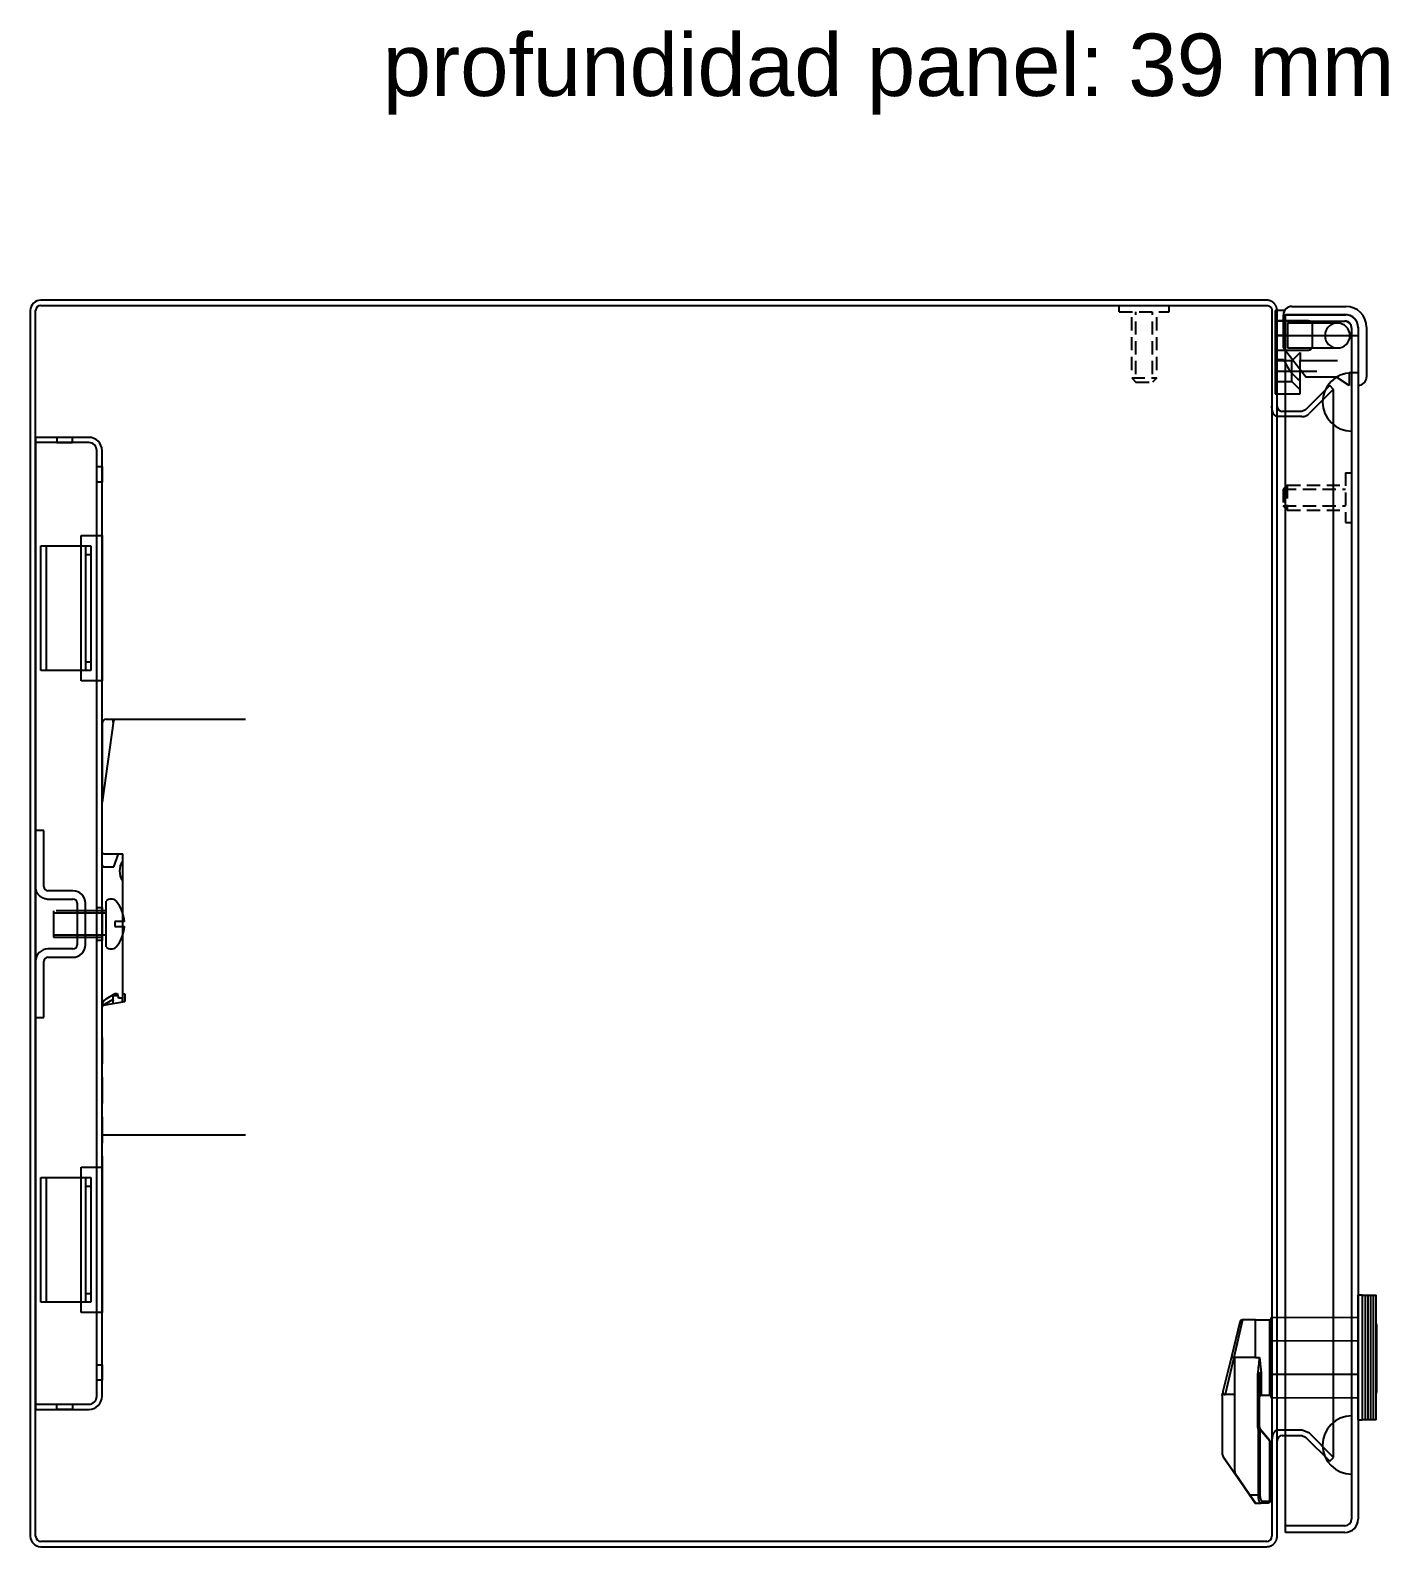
# Model space of a CAD drawing. Header units: millimetres. Extents: x 979 to 3414, y -1029 to 703.
# Drawn here: x 3087.6 to 3414.5, y 276.1 to 641 of the extents above; entities that cross this region are included whole.
import ezdxf

# ---------------------------------------------------------------- set-up
doc = ezdxf.new("R2010")
doc.units = ezdxf.units.MM
for name, pattern in [('ACAD_ISO03W100', [30, 12, -18]), ('CENTER', [50.8, 31.75, -6.35, 6.35, -6.35]), ('HIDDEN', [9.525, 6.35, -3.175]), ('HIDDEN2', [4.7625, 3.175, -1.5875])]:
    doc.linetypes.add(name, pattern=pattern)
doc.styles.get("Standard").update_dxf_attribs({"font": 'arial.ttf'})

msp = doc.modelspace()

# ---------------------------------------------------------------- linework, layer by layer
for p, q in [((3087.635, 573.567), (3087.635, 278.642)), ((3088.91, 278.641), (3088.91, 573.567)), ((3385.19, 576.066), (3090.16, 576.067)), ((3090.16, 574.817), (3385.165, 574.817)), ((3349.66, 574.767), (3361.66, 574.767)), ((3385.165, 574.817), (3385.193, 574.816)), ((3385.246, 576.065), (3385.19, 576.066)), ((3385.193, 574.816), (3385.222, 574.814)), ((3385.222, 574.814), (3385.25, 574.812)), ((3385.303, 576.061), (3385.246, 576.065)), ((3385.25, 574.812), (3385.279, 574.809)), ((3385.279, 574.809), (3385.307, 574.805)), ((3385.36, 576.057), (3385.303, 576.061)), ((3385.307, 574.805), (3385.336, 574.801)), ((3385.336, 574.801), (3385.365, 574.796)), ((3385.417, 576.051), (3385.36, 576.057)), ((3385.365, 574.796), (3385.394, 574.79)), ((3385.394, 574.79), (3385.423, 574.784)), ((3385.474, 576.044), (3385.417, 576.051)), ((3385.423, 574.784), (3385.452, 574.777)), ((3385.452, 574.777), (3385.482, 574.769)), ((3385.532, 576.035), (3385.474, 576.044)), ((3385.482, 574.769), (3385.511, 574.76)), ((3385.511, 574.76), (3385.54, 574.751)), ((3385.59, 576.025), (3385.532, 576.035)), ((3385.54, 574.751), (3385.569, 574.74)), ((3385.569, 574.74), (3385.598, 574.729)), ((3385.648, 576.014), (3385.59, 576.025)), ((3385.598, 574.729), (3385.627, 574.717)), ((3385.627, 574.717), (3385.655, 574.705)), ((3385.706, 576.001), (3385.648, 576.014)), ((3385.655, 574.705), (3385.684, 574.692)), ((3385.684, 574.692), (3385.712, 574.677)), ((3385.765, 575.986), (3385.706, 576.001)), ((3385.712, 574.677), (3385.74, 574.662)), ((3385.74, 574.662), (3385.767, 574.647)), ((3385.823, 575.971), (3385.765, 575.986)), ((3385.767, 574.647), (3385.795, 574.63)), ((3385.795, 574.63), (3385.822, 574.613)), ((3385.822, 574.613), (3385.848, 574.595)), ((3385.881, 575.953), (3385.823, 575.971)), ((3385.848, 574.595), (3385.874, 574.577)), ((3385.874, 574.577), (3385.9, 574.557)), ((3385.939, 575.934), (3385.881, 575.953)), ((3385.9, 574.557), (3385.925, 574.537)), ((3385.925, 574.537), (3385.95, 574.517)), ((3385.997, 575.914), (3385.939, 575.934)), ((3385.95, 574.517), (3385.975, 574.495)), ((3385.975, 574.495), (3385.998, 574.473)), ((3386.055, 575.891), (3385.997, 575.914)), ((3385.998, 574.473), (3386.022, 574.451)), ((3386.022, 574.451), (3386.044, 574.428)), ((3386.044, 574.428), (3386.066, 574.404)), ((3386.113, 575.868), (3386.055, 575.891)), ((3386.066, 574.404), (3386.087, 574.38)), ((3386.087, 574.38), (3386.108, 574.355)), ((3386.108, 574.355), (3386.128, 574.33)), ((3386.17, 575.843), (3386.113, 575.868)), ((3386.128, 574.33), (3386.147, 574.304)), ((3386.147, 574.304), (3386.166, 574.278)), ((3386.166, 574.278), (3386.184, 574.251)), ((3386.227, 575.816), (3386.17, 575.843)), ((3386.184, 574.251), (3386.201, 574.224)), ((3386.201, 574.224), (3386.217, 574.197)), ((3386.217, 574.197), (3386.233, 574.169)), ((3386.283, 575.788), (3386.227, 575.816)), ((3386.233, 574.169), (3386.248, 574.141)), ((3386.248, 574.141), (3386.262, 574.113)), ((3386.262, 574.113), (3386.275, 574.085)), ((3386.275, 574.085), (3386.288, 574.056)), ((3386.339, 575.758), (3386.283, 575.788)), ((3386.288, 574.056), (3386.3, 574.027)), ((3386.3, 574.027), (3386.311, 573.998)), ((3386.311, 573.998), (3386.321, 573.969)), ((3386.321, 573.969), (3386.331, 573.94)), ((3386.331, 573.94), (3386.339, 573.911)), ((3386.394, 575.727), (3386.339, 575.758)), ((3386.339, 573.911), (3386.347, 573.882)), ((3386.347, 573.882), (3386.355, 573.853)), ((3386.355, 573.853), (3386.361, 573.824)), ((3386.361, 573.824), (3386.367, 573.794)), ((3386.367, 573.794), (3386.372, 573.766)), ((3386.372, 573.766), (3386.376, 573.737)), ((3386.376, 573.737), (3386.38, 573.708)), ((3386.38, 573.708), (3386.383, 573.679)), ((3386.383, 573.679), (3386.385, 573.651)), ((3386.385, 573.651), (3386.386, 573.623)), ((3386.386, 573.623), (3386.387, 573.595)), ((3386.387, 573.595), (3386.388, 573.567)), ((3386.388, 573.567), (3386.388, 278.641)), ((3386.449, 575.694), (3386.394, 575.727)), ((3386.503, 575.66), (3386.449, 575.694)), ((3386.556, 575.624), (3386.503, 575.66)), ((3386.609, 575.587), (3386.556, 575.624)), ((3386.66, 575.548), (3386.609, 575.587)), ((3386.711, 575.508), (3386.66, 575.548)), ((3386.76, 575.467), (3386.711, 575.508)), ((3386.809, 575.424), (3386.76, 575.467)), ((3386.856, 575.38), (3386.809, 575.424)), ((3386.903, 575.335), (3386.856, 575.38)), ((3386.948, 575.288), (3386.903, 575.335)), ((3386.992, 575.241), (3386.948, 575.288)), ((3387.035, 575.192), (3386.992, 575.241)), ((3387.076, 575.143), (3387.035, 575.192)), ((3387.116, 575.092), (3387.076, 575.143)), ((3387.154, 575.041), (3387.116, 575.092)), ((3387.192, 574.988), (3387.154, 575.041)), ((3389.428, 573.567), (3387.16, 573.567)), ((3387.16, 573.567), (3387.16, 557.567)), ((3387.16, 573.567), (3387.16, 553.567)), ((3387.227, 574.935), (3387.192, 574.988)), ((3387.262, 574.881), (3387.227, 574.935)), ((3387.295, 574.826), (3387.262, 574.881)), ((3387.326, 574.771), (3387.295, 574.826)), ((3387.356, 574.715), (3387.326, 574.771)), ((3387.384, 574.659), (3387.356, 574.715)), ((3387.411, 574.602), (3387.384, 574.659)), ((3387.436, 574.545), (3387.411, 574.602)), ((3387.459, 574.487), (3387.436, 574.545)), ((3387.482, 574.429), (3387.459, 574.487)), ((3387.502, 574.371), (3387.482, 574.429)), ((3387.521, 574.313), (3387.502, 574.371)), ((3387.538, 574.255), (3387.521, 574.313)), ((3387.554, 574.197), (3387.538, 574.255)), ((3387.569, 574.138), (3387.554, 574.197)), ((3387.582, 574.08), (3387.569, 574.138)), ((3387.593, 574.022), (3387.582, 574.08)), ((3387.603, 573.964), (3387.593, 574.022)), ((3387.612, 573.906), (3387.603, 573.964)), ((3387.619, 573.849), (3387.612, 573.906)), ((3387.625, 573.792), (3387.619, 573.849)), ((3387.629, 573.735), (3387.625, 573.792)), ((3387.632, 573.678), (3387.629, 573.735)), ((3387.634, 573.623), (3387.632, 573.678)), ((3387.635, 573.567), (3387.634, 573.623)), ((3387.635, 279.141), (3387.635, 573.567)), ((3391.16, 574.567), (3404.16, 574.567)), ((3387.16, 571.067), (3389.16, 571.067)), ((3389.16, 564.567), (3389.16, 572.567)), ((3389.16, 572.567), (3404.16, 572.567)), ((3389.66, 572.625), (3403.96, 572.625)), ((3389.66, 279.585), (3389.66, 572.625)), ((3389.66, 572.625), (3403.96, 572.625)), ((3389.66, 572.625), (3403.96, 572.625)), ((3389.66, 571.025), (3403.96, 571.025)), ((3402.16, 570.567), (3390.16, 570.567)), ((3390.16, 570.567), (3390.16, 564.567)), ((3405.56, 569.425), (3405.56, 282.785)), ((3407.16, 569.567), (3407.16, 555.567)), ((3407.16, 569.425), (3407.16, 282.785)), ((3409.16, 569.567), (3409.16, 557.567)), ((3387.16, 564.067), (3389.549, 564.067)), ((3389.16, 564.567), (3394.604, 557.567)), ((3390.16, 564.567), (3402.16, 564.567)), ((3387.16, 561.767), (3389.184, 561.767)), ((3393.16, 553.567), (3393.16, 561.567)), ((3407.16, 558.567), (3404.96, 558.567)), ((3404.96, 558.567), (3404.96, 555.567)), ((3405.56, 558.567), (3405.56, 544.567)), ((3393.16, 553.567), (3393.16, 556.567)), ((3400.322, 555.504), (3394.501, 549.683)), ((3401.96, 557.567), (3394.604, 557.567)), ((3401.206, 554.621), (3395.385, 548.8)), ((3401.206, 554.62), (3400.322, 555.504)), ((3401.206, 297.588), (3401.206, 554.62)), ((3404.96, 555.567), (3401.96, 557.567)), ((3387.16, 553.567), (3393.16, 553.567)), ((3386.386, 550.456), (3386.385, 550.567)), ((3386.39, 550.344), (3386.386, 550.456)), ((3386.395, 550.231), (3386.39, 550.344)), ((3386.404, 550.118), (3386.395, 550.231)), ((3386.415, 550.004), (3386.404, 550.118)), ((3386.429, 549.891), (3386.415, 550.004)), ((3386.446, 549.777), (3386.429, 549.891)), ((3386.465, 549.665), (3386.446, 549.777)), ((3386.488, 549.554), (3386.465, 549.665)), ((3386.514, 549.444), (3386.488, 549.554)), ((3386.543, 549.336), (3386.514, 549.444)), ((3386.575, 549.23), (3386.543, 549.336)), ((3386.592, 549.178), (3386.575, 549.23)), ((3386.61, 549.126), (3386.592, 549.178)), ((3386.628, 549.076), (3386.61, 549.126)), ((3386.648, 549.026), (3386.628, 549.076)), ((3386.668, 548.977), (3386.648, 549.026)), ((3386.689, 548.929), (3386.668, 548.977)), ((3386.711, 548.882), (3386.689, 548.929)), ((3386.733, 548.836), (3386.711, 548.882)), ((3386.757, 548.79), (3386.733, 548.836)), ((3386.781, 548.746), (3386.757, 548.79)), ((3386.805, 548.703), (3386.781, 548.746)), ((3386.83, 548.662), (3386.805, 548.703)), ((3386.857, 548.621), (3386.83, 548.662)), ((3386.883, 548.582), (3386.857, 548.621)), ((3386.91, 548.543), (3386.883, 548.582)), ((3386.938, 548.507), (3386.91, 548.543)), ((3386.967, 548.471), (3386.938, 548.507)), ((3386.996, 548.437), (3386.967, 548.471)), ((3387.026, 548.404), (3386.996, 548.437)), ((3387.056, 548.373), (3387.026, 548.404)), ((3387.087, 548.343), (3387.056, 548.373)), ((3387.118, 548.315), (3387.087, 548.343)), ((3387.15, 548.288), (3387.118, 548.315)), ((3387.166, 548.275), (3387.15, 548.288)), ((3387.182, 548.263), (3387.166, 548.275)), ((3387.198, 548.25), (3387.182, 548.263)), ((3387.215, 548.239), (3387.198, 548.25)), ((3387.231, 548.227), (3387.215, 548.239)), ((3387.248, 548.216), (3387.231, 548.227)), ((3387.264, 548.206), (3387.248, 548.216)), ((3387.281, 548.196), (3387.264, 548.206)), ((3387.298, 548.186), (3387.281, 548.196)), ((3387.315, 548.176), (3387.298, 548.186)), ((3387.332, 548.167), (3387.315, 548.176)), ((3387.349, 548.159), (3387.332, 548.167)), ((3387.366, 548.151), (3387.349, 548.159)), ((3387.383, 548.143), (3387.366, 548.151)), ((3387.4, 548.135), (3387.383, 548.143)), ((3387.417, 548.128), (3387.4, 548.135)), ((3387.435, 548.122), (3387.417, 548.128)), ((3387.452, 548.115), (3387.435, 548.122)), ((3387.47, 548.109), (3387.452, 548.115)), ((3387.487, 548.104), (3387.47, 548.109)), ((3387.505, 548.099), (3387.487, 548.104)), ((3387.522, 548.094), (3387.505, 548.099)), ((3387.54, 548.09), (3387.522, 548.094)), ((3387.557, 548.086), (3387.54, 548.09)), ((3387.575, 548.082), (3387.557, 548.086)), ((3387.593, 548.079), (3387.575, 548.082)), ((3387.611, 548.076), (3387.593, 548.079)), ((3387.628, 548.074), (3387.611, 548.076)), ((3387.646, 548.072), (3387.628, 548.074)), ((3387.664, 548.07), (3387.646, 548.072)), ((3387.682, 548.069), (3387.664, 548.07)), ((3387.699, 548.068), (3387.682, 548.069)), ((3387.717, 548.067), (3387.699, 548.068)), ((3387.735, 548.067), (3387.717, 548.067)), ((3393.617, 548.067), (3387.735, 548.067)), ((3393.617, 549.317), (3388.885, 549.317)), ((3394.501, 549.683), (3393.617, 549.317)), ((3101.685, 543.067), (3088.885, 543.067)), ((3088.885, 543.067), (3088.885, 309.142)), ((3101.685, 541.817), (3088.885, 541.817)), ((3103.635, 312.342), (3103.635, 539.867)), ((3104.885, 312.342), (3104.885, 539.867)), ((3405.56, 534.567), (3405.56, 522.567)), ((3099.885, 519.467), (3104.885, 519.467)), ((3099.885, 484.467), (3099.885, 519.467)), ((3104.885, 519.467), (3104.885, 484.467)), ((3090.185, 516.967), (3102.185, 516.967)), ((3090.185, 486.967), (3090.185, 516.967)), ((3091.435, 516.967), (3091.435, 486.967)), ((3100.935, 516.967), (3100.935, 486.967)), ((3100.935, 514.896), (3102.185, 514.896)), ((3102.185, 516.967), (3102.185, 486.967)), ((3100.935, 489.038), (3102.185, 489.038)), ((3102.185, 486.967), (3090.185, 486.967)), ((3104.885, 484.467), (3099.885, 484.467)), ((3088.885, 448.467), (3088.91, 434.581)), ((3090.885, 448.467), (3088.885, 448.467)), ((3090.885, 434.967), (3090.885, 448.467)), ((3088.91, 434.581), (3088.91, 434.529)), ((3088.91, 434.529), (3088.911, 434.477)), ((3088.911, 434.477), (3088.914, 434.423)), ((3088.914, 434.423), (3088.918, 434.37)), ((3088.918, 434.37), (3088.924, 434.316)), ((3088.924, 434.316), (3088.932, 434.261)), ((3088.932, 434.261), (3088.941, 434.206)), ((3088.941, 434.206), (3088.952, 434.151)), ((3088.952, 434.151), (3088.965, 434.095)), ((3088.965, 434.095), (3088.98, 434.039)), ((3088.98, 434.039), (3088.996, 433.983)), ((3088.996, 433.983), (3089.015, 433.926)), ((3089.015, 433.926), (3089.035, 433.87)), ((3089.035, 433.87), (3089.057, 433.813)), ((3089.057, 433.813), (3089.08, 433.757)), ((3089.08, 433.757), (3089.106, 433.7)), ((3089.106, 433.7), (3089.134, 433.644)), ((3089.134, 433.644), (3089.163, 433.587)), ((3089.163, 433.587), (3089.194, 433.531)), ((3089.194, 433.531), (3089.227, 433.475)), ((3089.227, 433.475), (3089.262, 433.42)), ((3089.262, 433.42), (3089.299, 433.364)), ((3089.299, 433.364), (3089.338, 433.31)), ((3089.338, 433.31), (3089.378, 433.255)), ((3089.378, 433.255), (3089.421, 433.202)), ((3089.421, 433.202), (3089.465, 433.148)), ((3089.465, 433.148), (3089.511, 433.096)), ((3089.511, 433.096), (3089.558, 433.044)), ((3089.558, 433.044), (3089.607, 432.993)), ((3089.607, 432.993), (3089.658, 432.943)), ((3089.658, 432.943), (3089.71, 432.894)), ((3089.71, 432.894), (3089.764, 432.845)), ((3089.764, 432.845), (3089.819, 432.798)), ((3089.819, 432.798), (3089.875, 432.752)), ((3089.875, 432.752), (3089.933, 432.706)), ((3089.933, 432.706), (3089.992, 432.662)), ((3089.992, 432.662), (3090.053, 432.619)), ((3090.053, 432.619), (3090.114, 432.577)), ((3090.114, 432.577), (3090.177, 432.537)), ((3090.177, 432.537), (3090.241, 432.498)), ((3090.241, 432.498), (3090.305, 432.46)), ((3090.305, 432.46), (3090.371, 432.423)), ((3090.371, 432.423), (3090.437, 432.388)), ((3090.437, 432.388), (3090.504, 432.354)), ((3090.504, 432.354), (3090.571, 432.321)), ((3090.571, 432.321), (3090.639, 432.29)), ((3090.639, 432.29), (3090.708, 432.26)), ((3090.708, 432.26), (3090.777, 432.231)), ((3090.777, 432.231), (3090.847, 432.204)), ((3090.847, 432.204), (3090.916, 432.179)), ((3090.916, 432.179), (3090.986, 432.155)), ((3090.986, 432.155), (3091.056, 432.132)), ((3091.056, 432.132), (3091.126, 432.111)), ((3091.126, 432.111), (3091.197, 432.091)), ((3091.197, 432.091), (3091.267, 432.072)), ((3091.267, 432.072), (3091.337, 432.055)), ((3091.337, 432.055), (3091.406, 432.04)), ((3091.406, 432.04), (3091.476, 432.025)), ((3091.476, 432.025), (3091.545, 432.012)), ((3091.545, 432.012), (3091.614, 432.001)), ((3091.614, 432.001), (3091.75, 431.981)), ((3091.75, 431.981), (3091.885, 431.967)), ((3097.885, 433.967), (3091.885, 433.967)), ((3091.885, 431.967), (3097.885, 431.967)), ((3098.885, 430.967), (3098.885, 420.967)), ((3100.885, 420.967), (3100.885, 430.967)), ((3105.885, 420.457), (3105.885, 431.457)), ((3093.185, 428.582), (3093.185, 423.332)), ((3105.885, 428.582), (3093.185, 428.582)), ((3103.635, 429.967), (3104.885, 429.967)), ((3103.635, 421.967), (3103.635, 429.967)), ((3104.885, 429.967), (3104.885, 421.967)), ((3105.885, 423.332), (3105.885, 428.582)), ((3093.185, 423.332), (3105.885, 423.332)), ((3107.985, 426.557), (3107.985, 425.357)), ((3110.264, 426.557), (3107.985, 426.557)), ((3107.985, 425.357), (3110.264, 425.357)), ((3097.885, 419.967), (3091.885, 419.967)), ((3104.885, 421.967), (3103.635, 421.967)), ((3088.885, 416.967), (3088.885, 403.467)), ((3090.885, 403.467), (3090.885, 416.967)), ((3091.885, 417.967), (3097.885, 417.967)), ((3088.885, 403.467), (3090.885, 403.467)), ((3090.185, 364.967), (3102.185, 364.967)), ((3090.185, 334.967), (3090.185, 364.967)), ((3091.435, 364.967), (3091.435, 334.967)), ((3099.885, 367.467), (3104.885, 367.467)), ((3099.885, 332.467), (3099.885, 367.467)), ((3100.935, 364.967), (3100.935, 334.967)), ((3102.185, 364.967), (3102.185, 334.967)), ((3104.885, 367.467), (3104.885, 332.467)), ((3100.935, 362.896), (3102.185, 362.896)), ((3100.935, 337.038), (3102.185, 337.038)), ((3102.185, 334.967), (3090.185, 334.967)), ((3104.885, 332.467), (3099.885, 332.467)), ((3103.635, 319.924), (3104.885, 319.924)), ((3103.635, 316.174), (3103.635, 319.924)), ((3104.885, 319.924), (3104.885, 316.174)), ((3104.885, 316.174), (3103.635, 316.174)), ((3088.885, 310.392), (3101.685, 310.392)), ((3094.01, 310.392), (3097.76, 310.392)), ((3094.01, 309.142), (3094.01, 310.392)), ((3097.76, 310.392), (3097.76, 309.142)), ((3088.885, 309.142), (3101.685, 309.142)), ((3097.76, 309.142), (3094.01, 309.142)), ((3405.56, 307.585), (3405.56, 293.585)), ((3386.549, 302.89), (3386.52, 302.782)), ((3386.581, 302.996), (3386.549, 302.89)), ((3386.598, 303.048), (3386.581, 302.996)), ((3386.616, 303.099), (3386.598, 303.048)), ((3386.635, 303.15), (3386.616, 303.099)), ((3386.654, 303.2), (3386.635, 303.15)), ((3386.675, 303.248), (3386.654, 303.2)), ((3386.696, 303.297), (3386.675, 303.248)), ((3386.717, 303.344), (3386.696, 303.297)), ((3386.74, 303.39), (3386.717, 303.344)), ((3386.763, 303.435), (3386.74, 303.39)), ((3386.787, 303.479), (3386.763, 303.435)), ((3386.812, 303.522), (3386.787, 303.479)), ((3386.837, 303.564), (3386.812, 303.522)), ((3386.863, 303.604), (3386.837, 303.564)), ((3386.89, 303.644), (3386.863, 303.604)), ((3386.917, 303.682), (3386.89, 303.644)), ((3386.945, 303.718), (3386.917, 303.682)), ((3386.974, 303.754), (3386.945, 303.718)), ((3387.003, 303.788), (3386.974, 303.754)), ((3387.033, 303.821), (3387.003, 303.788)), ((3387.063, 303.852), (3387.033, 303.821)), ((3387.094, 303.882), (3387.063, 303.852)), ((3387.125, 303.91), (3387.094, 303.882)), ((3387.157, 303.937), (3387.125, 303.91)), ((3387.173, 303.95), (3387.157, 303.937)), ((3387.189, 303.962), (3387.173, 303.95)), ((3387.206, 303.974), (3387.189, 303.962)), ((3387.222, 303.986), (3387.206, 303.974)), ((3387.238, 303.997), (3387.222, 303.986)), ((3387.255, 304.008), (3387.238, 303.997)), ((3387.272, 304.019), (3387.255, 304.008)), ((3387.288, 304.029), (3387.272, 304.019)), ((3387.305, 304.039), (3387.288, 304.029)), ((3387.322, 304.048), (3387.305, 304.039)), ((3387.339, 304.057), (3387.322, 304.048)), ((3387.356, 304.066), (3387.339, 304.057)), ((3387.373, 304.074), (3387.356, 304.066)), ((3387.39, 304.082), (3387.373, 304.074)), ((3387.408, 304.089), (3387.39, 304.082)), ((3387.425, 304.096), (3387.408, 304.089)), ((3387.442, 304.103), (3387.425, 304.096)), ((3387.46, 304.109), (3387.442, 304.103)), ((3387.477, 304.115), (3387.46, 304.109)), ((3387.495, 304.12), (3387.477, 304.115)), ((3387.512, 304.126), (3387.495, 304.12)), ((3387.53, 304.13), (3387.512, 304.126)), ((3387.547, 304.135), (3387.53, 304.13)), ((3387.565, 304.138), (3387.547, 304.135)), ((3387.583, 304.142), (3387.565, 304.138)), ((3387.6, 304.145), (3387.583, 304.142)), ((3387.618, 304.148), (3387.6, 304.145)), ((3387.636, 304.15), (3387.618, 304.148)), ((3387.653, 304.152), (3387.636, 304.15)), ((3387.671, 304.154), (3387.653, 304.152)), ((3387.689, 304.155), (3387.671, 304.154)), ((3387.707, 304.156), (3387.689, 304.155)), ((3387.725, 304.157), (3387.707, 304.156)), ((3387.742, 304.157), (3387.725, 304.157)), ((3393.625, 304.15), (3387.742, 304.157)), ((3388.885, 302.891), (3393.617, 302.891)), ((3393.617, 302.891), (3394.501, 302.525)), ((3395.392, 303.416), (3393.625, 304.15)), ((3401.206, 297.588), (3395.392, 303.416)), ((3386.391, 301.769), (3386.39, 301.658)), ((3386.394, 301.882), (3386.391, 301.769)), ((3386.4, 301.994), (3386.394, 301.882)), ((3386.409, 302.108), (3386.4, 301.994)), ((3386.42, 302.221), (3386.409, 302.108)), ((3386.434, 302.335), (3386.42, 302.221)), ((3386.451, 302.448), (3386.434, 302.335)), ((3386.471, 302.561), (3386.451, 302.448)), ((3386.494, 302.672), (3386.471, 302.561)), ((3386.52, 302.782), (3386.494, 302.672)), ((3394.501, 302.525), (3400.322, 296.704)), ((3400.322, 296.704), (3401.206, 297.588)), ((3403.96, 281.185), (3389.66, 281.185)), ((3385.138, 277.391), (3090.16, 277.391)), ((3387.227, 277.273), (3387.262, 277.327)), ((3387.262, 277.327), (3387.295, 277.382)), ((3387.295, 277.382), (3387.326, 277.437)), ((3387.326, 277.437), (3387.356, 277.493)), ((3387.356, 277.493), (3387.384, 277.55)), ((3387.384, 277.55), (3387.411, 277.606)), ((3387.411, 277.606), (3387.436, 277.664)), ((3387.436, 277.664), (3387.459, 277.721)), ((3387.459, 277.721), (3387.482, 277.779)), ((3387.482, 277.779), (3387.502, 277.837)), ((3387.502, 277.837), (3387.521, 277.895)), ((3387.521, 277.895), (3387.538, 277.954)), ((3387.538, 277.954), (3387.554, 278.012)), ((3387.554, 278.012), (3387.569, 278.07)), ((3387.569, 278.07), (3387.582, 278.128)), ((3387.582, 278.128), (3387.593, 278.187)), ((3387.593, 278.187), (3387.603, 278.245)), ((3387.603, 278.245), (3387.612, 278.302)), ((3387.612, 278.302), (3387.619, 278.36)), ((3387.619, 278.36), (3387.625, 278.417)), ((3387.625, 278.417), (3387.629, 278.474)), ((3387.629, 278.474), (3387.632, 278.53)), ((3387.632, 278.53), (3387.634, 278.586)), ((3387.634, 278.586), (3387.635, 278.641)), ((3387.635, 278.641), (3387.635, 279.141)), ((3403.96, 279.585), (3389.66, 279.585)), ((3090.135, 276.142), (3385.19, 276.142)), ((3385.19, 276.142), (3385.246, 276.144)), ((3385.246, 276.144), (3385.303, 276.147)), ((3385.303, 276.147), (3385.36, 276.152)), ((3385.36, 276.152), (3385.417, 276.157)), ((3385.417, 276.157), (3385.474, 276.165)), ((3385.474, 276.165), (3385.532, 276.173)), ((3385.532, 276.173), (3385.59, 276.183)), ((3385.59, 276.183), (3385.648, 276.195)), ((3385.648, 276.195), (3385.706, 276.208)), ((3385.706, 276.208), (3385.765, 276.222)), ((3385.765, 276.222), (3385.823, 276.238)), ((3385.823, 276.238), (3385.881, 276.255)), ((3385.881, 276.255), (3385.939, 276.274)), ((3385.939, 276.274), (3385.997, 276.295)), ((3385.997, 276.295), (3386.055, 276.317)), ((3386.055, 276.317), (3386.113, 276.341)), ((3386.113, 276.341), (3386.17, 276.366)), ((3386.17, 276.366), (3386.227, 276.393)), ((3386.227, 276.393), (3386.283, 276.421)), ((3386.283, 276.421), (3386.339, 276.451)), ((3386.339, 276.451), (3386.394, 276.482)), ((3386.394, 276.482), (3386.449, 276.515)), ((3386.449, 276.515), (3386.503, 276.549)), ((3386.503, 276.549), (3386.556, 276.585)), ((3386.556, 276.585), (3386.609, 276.622)), ((3386.609, 276.622), (3386.66, 276.661)), ((3386.66, 276.661), (3386.711, 276.701)), ((3386.711, 276.701), (3386.76, 276.742)), ((3386.76, 276.742), (3386.809, 276.785)), ((3386.809, 276.785), (3386.856, 276.829)), ((3386.856, 276.829), (3386.903, 276.874)), ((3386.903, 276.874), (3386.948, 276.92)), ((3386.948, 276.92), (3386.992, 276.968)), ((3386.992, 276.968), (3387.035, 277.016)), ((3387.035, 277.016), (3387.076, 277.066)), ((3387.076, 277.066), (3387.116, 277.116)), ((3387.116, 277.116), (3387.154, 277.168)), ((3387.154, 277.168), (3387.192, 277.22)), ((3387.192, 277.22), (3387.227, 277.273))]:
    msp.add_line(p, q)
at = {"color": 9, "linetype": 'HIDDEN2'}
for p, q in [((3349.66, 573.267), (3349.66, 574.767)), ((3349.66, 573.267), (3361.66, 573.267)), ((3352.66, 559.267), (3352.66, 573.267)), ((3353.66, 558.267), (3353.66, 573.267)), ((3357.66, 558.267), (3357.66, 573.267)), ((3358.66, 559.267), (3358.66, 573.267)), ((3361.66, 573.267), (3361.66, 574.767)), ((3352.66, 557.358), (3358.66, 557.358)), ((3352.66, 557.358), (3353.66, 556.358)), ((3353.66, 556.358), (3357.66, 556.358)), ((3358.66, 557.358), (3357.66, 556.358)), ((3404.06, 534.567), (3405.56, 534.567)), ((3404.06, 534.567), (3404.06, 522.567)), ((3390.06, 531.567), (3389.06, 530.567)), ((3389.06, 530.567), (3389.06, 526.567)), ((3389.06, 530.567), (3404.06, 530.567)), ((3390.06, 531.567), (3390.06, 525.567)), ((3390.06, 531.567), (3404.06, 531.567)), ((3390.06, 525.567), (3389.06, 526.567)), ((3389.06, 526.567), (3404.06, 526.567)), ((3390.06, 525.567), (3404.06, 525.567)), ((3404.06, 522.567), (3405.56, 522.567))]:
    msp.add_line(p, q, dxfattribs=at)
at = {"linetype": 'ACAD_ISO03W100'}
for p, q in [((3395.16, 571.067), (3387.16, 571.067)), ((3387.16, 571.067), (3387.16, 564.067)), ((3396.16, 565.067), (3396.16, 570.067)), ((3387.16, 564.067), (3395.16, 564.067)), ((3391.16, 561.467), (3393.16, 563.467)), ((3393.16, 563.467), (3393.16, 561.567)), ((3391.16, 561.467), (3387.16, 561.467)), ((3387.16, 561.467), (3387.16, 556.467)), ((3387.16, 558.967), (3397.16, 558.967)), ((3391.16, 556.467), (3391.16, 561.467)), ((3393.16, 561.567), (3402.16, 561.567)), ((3387.16, 556.467), (3391.16, 556.467)), ((3391.16, 556.467), (3393.16, 554.467)), ((3093.185, 429.142), (3093.185, 422.792)), ((3105.885, 429.142), (3093.185, 429.142)), ((3105.885, 422.792), (3105.885, 429.142)), ((3093.185, 422.792), (3105.885, 422.792))]:
    msp.add_line(p, q, dxfattribs=at)
at = {"color": 9, "linetype": 'HIDDEN'}
for p, q in [((3389.66, 571.025), (3403.96, 571.025)), ((3389.66, 571.025), (3403.96, 571.025)), ((3099.885, 519.467), (3104.885, 519.467)), ((3104.885, 519.467), (3104.885, 484.467)), ((3104.885, 484.467), (3099.885, 484.467)), ((3104.885, 398.642), (3104.885, 363.642))]:
    msp.add_line(p, q, dxfattribs=at)
at = {"linetype": 'CENTER'}
for p, q in [((3390.16, 567.567), (3387.16, 567.567)), ((3387.16, 567.567), (3407.16, 567.567))]:
    msp.add_line(p, q, dxfattribs=at)
at = {"color": 9}
for p, q in [((3097.76, 543.067), (3094.01, 543.067)), ((3094.01, 543.067), (3094.01, 541.817)), ((3094.01, 541.817), (3097.76, 541.817)), ((3097.76, 541.817), (3097.76, 543.067)), ((3103.635, 536.035), (3104.885, 536.035)), ((3103.635, 532.285), (3103.635, 536.035)), ((3104.885, 536.035), (3104.885, 532.285)), ((3104.885, 532.285), (3103.635, 532.285))]:
    msp.add_line(p, q, dxfattribs=at)
at = {"color": 7, "linetype": 'Continuous'}
for p, q in [((3107.647, 474.888), (3104.889, 455.26)), ((3105.885, 475.232), (3139.385, 475.232)), ((3107.585, 474.444), (3107.585, 475.232)), ((3107.785, 475.137), (3107.785, 475.232)), ((3104.885, 474.232), (3104.885, 455.288)), ((3104.885, 440.132), (3104.885, 455.26)), ((3105.285, 442.832), (3109.885, 442.832)), ((3107.707, 439.732), (3108.835, 442.832)), ((3109.885, 407.232), (3109.885, 442.832)), ((3105.285, 439.732), (3107.707, 439.732)), ((3105.885, 407.988), (3108.04, 409.232)), ((3107.585, 406.827), (3107.585, 408.969)), ((3107.785, 408.732), (3108.674, 408.732)), ((3108.04, 409.232), (3108.54, 409.232)), ((3108.54, 409.232), (3108.835, 408.132)), ((3109.885, 409.232), (3110.385, 409.144)), ((3110.385, 409.144), (3110.385, 407.321)), ((3107.385, 407.699), (3104.885, 406.256)), ((3104.885, 375.232), (3104.885, 406.256)), ((3105.216, 406.409), (3110.385, 407.321)), ((3109.835, 408.132), (3108.835, 408.132)), ((3109.885, 408.134), (3109.835, 408.116)), ((3109.835, 407.224), (3109.835, 408.132)), ((3104.885, 375.232), (3139.385, 375.232))]:
    msp.add_line(p, q, dxfattribs=at)
at = {"color": 7}
for p, q in [((3104.885, 421.967), (3104.885, 429.967)), ((3407.16, 306.642), (3407.16, 336.642)), ((3408.134, 336.642), (3407.16, 336.642)), ((3408.134, 336.642), (3408.877, 336.642)), ((3408.134, 336.642), (3408.134, 306.642)), ((3408.877, 336.642), (3409.532, 336.642)), ((3408.877, 306.642), (3408.877, 336.642)), ((3409.532, 336.642), (3410.188, 336.642)), ((3409.532, 306.642), (3409.532, 336.642)), ((3410.188, 336.642), (3410.843, 336.642)), ((3410.188, 306.642), (3410.188, 336.642)), ((3410.843, 336.642), (3411.497, 336.642)), ((3410.843, 306.642), (3410.843, 336.642)), ((3411.497, 306.642), (3411.497, 336.642)), ((3378.704, 330.144), (3376.643, 321.786)), ((3379.306, 330.69), (3377.223, 321.643)), ((3382.41, 330.705), (3379.306, 330.693)), ((3382.41, 321.644), (3382.41, 330.705)), ((3382.41, 330.704), (3385.91, 330.692)), ((3385.91, 312.592), (3385.91, 330.692)), ((3407.16, 331.312), (3386.16, 331.242)), ((3386.16, 331.242), (3386.16, 325.711)), ((3411.596, 329.376), (3411.497, 330.021)), ((3411.596, 329.376), (3411.497, 329.376)), ((3411.596, 313.509), (3411.596, 329.376)), ((3386.16, 326.356), (3385.91, 326.355)), ((3386.16, 325.711), (3407.16, 325.732)), ((3386.16, 317.573), (3386.16, 325.711)), ((3376.643, 321.786), (3374.594, 313.482)), ((3377.223, 321.643), (3375.171, 312.73)), ((3377.223, 321.643), (3377.41, 321.643)), ((3382.41, 321.642), (3377.41, 321.642)), ((3377.41, 321.642), (3377.41, 294.359)), ((3382.41, 321.642), (3383.41, 321.642)), ((3383.41, 321.642), (3383.808, 318.005)), ((3383.009, 304.977), (3383.009, 317.844)), ((3383.087, 317.844), (3383.009, 317.844)), ((3383.162, 317.844), (3383.087, 317.844)), ((3383.231, 317.844), (3383.162, 317.844)), ((3383.292, 317.844), (3383.231, 317.844)), ((3383.342, 317.844), (3383.292, 317.844)), ((3383.379, 317.844), (3383.342, 317.844)), ((3383.402, 317.844), (3383.379, 317.844)), ((3383.41, 317.844), (3383.402, 317.844)), ((3383.417, 317.876), (3383.41, 317.844)), ((3383.41, 304.977), (3383.41, 317.844)), ((3383.44, 317.906), (3383.417, 317.876)), ((3383.477, 317.933), (3383.44, 317.906)), ((3383.526, 317.958), (3383.477, 317.933)), ((3383.587, 317.978), (3383.526, 317.958)), ((3383.656, 317.993), (3383.587, 317.978)), ((3383.731, 318.002), (3383.656, 317.993)), ((3383.808, 318.005), (3383.731, 318.002)), ((3383.808, 318.005), (3383.808, 312.584)), ((3407.16, 317.551), (3386.16, 317.573)), ((3386.16, 317.573), (3386.16, 312.042)), ((3385.91, 316.928), (3386.16, 316.928)), ((3374.41, 312.49), (3374.468, 312.969)), ((3374.41, 312.49), (3374.41, 298.637)), ((3374.594, 313.482), (3374.468, 312.969)), ((3377.41, 312.723), (3375.171, 312.73)), ((3383.808, 312.584), (3385.911, 312.592)), ((3386.16, 312.042), (3407.16, 311.971)), ((3411.596, 313.509), (3411.497, 313.509)), ((3411.497, 312.913), (3411.595, 313.445)), ((3411.595, 313.445), (3411.497, 313.445)), ((3411.595, 313.445), (3411.596, 313.509)), ((3407.16, 306.642), (3408.134, 306.642)), ((3408.877, 306.642), (3408.134, 306.642)), ((3409.532, 306.642), (3408.877, 306.642)), ((3410.188, 306.642), (3409.532, 306.642)), ((3410.843, 306.642), (3410.188, 306.642)), ((3411.497, 306.642), (3410.843, 306.642)), ((3383.009, 304.977), (3383.292, 304.977)), ((3383.068, 304.56), (3383.009, 304.977)), ((3383.068, 304.56), (3383.447, 304.571)), ((3383.128, 304.143), (3383.068, 304.56)), ((3383.358, 304.143), (3383.128, 304.143)), ((3383.128, 288.644), (3383.128, 304.143)), ((3383.292, 304.977), (3383.447, 304.571)), ((3383.292, 304.977), (3383.41, 304.977)), ((3383.358, 304.143), (3383.447, 304.571)), ((3383.505, 304.143), (3383.358, 304.143)), ((3383.41, 304.977), (3383.41, 304.884)), ((3383.41, 304.884), (3383.447, 304.571)), ((3383.416, 304.721), (3383.422, 304.741)), ((3383.422, 304.741), (3383.424, 304.77)), ((3383.434, 304.654), (3383.503, 304.534)), ((3383.455, 304.612), (3383.438, 304.673)), ((3383.565, 304.415), (3383.447, 304.571)), ((3383.539, 304.21), (3383.447, 304.571)), ((3385.816, 301.777), (3383.503, 304.534)), ((3383.503, 304.534), (3383.565, 304.415)), ((3383.539, 304.21), (3383.505, 304.143)), ((3383.505, 304.143), (3383.505, 288.644)), ((3383.573, 304.277), (3383.539, 304.21)), ((3383.565, 304.415), (3383.573, 304.277)), ((3385.886, 301.52), (3383.573, 304.277)), ((3385.91, 301.52), (3385.886, 301.52)), ((3385.886, 287.038), (3385.886, 301.52)), ((3385.91, 301.52), (3385.91, 287.038)), ((3374.41, 298.637), (3374.41, 298.622)), ((3374.678, 297.781), (3381.912, 287.374)), ((3374.678, 297.766), (3374.678, 297.781)), ((3381.912, 287.359), (3374.678, 297.766)), ((3377.41, 294.359), (3377.41, 294.348)), ((3377.678, 293.412), (3377.615, 293.541)), ((3377.678, 293.423), (3377.633, 293.515)), ((3377.678, 293.492), (3377.678, 293.503)), ((3377.678, 293.503), (3381.052, 288.649)), ((3381.912, 287.401), (3377.678, 293.492)), ((3377.678, 293.423), (3381.912, 287.332)), ((3377.678, 293.412), (3377.678, 293.423)), ((3380.989, 288.648), (3377.678, 293.412)), ((3382.388, 286.646), (3380.989, 288.648)), ((3382.437, 286.646), (3381.052, 288.649)), ((3381.053, 288.649), (3383.128, 288.644)), ((3383.133, 288.378), (3383.128, 288.644)), ((3383.128, 288.644), (3383.189, 288.644)), ((3383.14, 288.245), (3383.133, 288.378)), ((3383.149, 288.114), (3383.14, 288.245)), ((3383.189, 288.644), (3383.249, 288.644)), ((3383.249, 288.644), (3383.306, 288.644)), ((3383.306, 288.644), (3383.358, 288.644)), ((3383.358, 288.644), (3383.406, 288.644)), ((3383.406, 288.644), (3383.446, 288.644)), ((3383.446, 288.644), (3383.48, 288.644)), ((3383.48, 288.644), (3383.505, 288.644)), ((3383.505, 288.644), (3383.506, 288.536)), ((3383.506, 288.536), (3383.51, 288.429)), ((3383.51, 288.429), (3383.517, 288.322)), ((3383.517, 288.322), (3383.524, 288.243)), ((3383.524, 288.243), (3383.532, 288.166)), ((3381.912, 287.374), (3381.912, 287.401)), ((3382.41, 286.681), (3381.912, 287.401)), ((3381.912, 287.374), (3382.41, 286.659)), ((3381.912, 287.359), (3381.912, 287.332)), ((3382.018, 287.205), (3381.912, 287.359)), ((3381.912, 287.332), (3382.39, 286.646)), ((3382.406, 286.646), (3382.018, 287.205)), ((3382.39, 286.646), (3382.388, 286.646)), ((3382.39, 286.646), (3382.41, 286.646)), ((3382.437, 286.646), (3382.406, 286.646)), ((3382.41, 286.659), (3382.41, 286.681)), ((3382.437, 286.646), (3383.71, 286.642)), ((3383.16, 287.984), (3383.149, 288.114)), ((3383.175, 287.858), (3383.16, 287.984)), ((3383.199, 287.683), (3383.175, 287.858)), ((3383.213, 287.599), (3383.199, 287.683)), ((3383.229, 287.518), (3383.213, 287.599)), ((3383.246, 287.435), (3383.229, 287.518)), ((3383.264, 287.356), (3383.246, 287.435)), ((3383.284, 287.28), (3383.264, 287.356)), ((3383.304, 287.208), (3383.284, 287.28)), ((3383.324, 287.145), (3383.304, 287.208)), ((3383.345, 287.085), (3383.324, 287.145)), ((3383.366, 287.029), (3383.345, 287.085)), ((3383.388, 286.977), (3383.366, 287.029)), ((3383.4, 286.949), (3383.388, 286.977)), ((3383.413, 286.922), (3383.4, 286.949)), ((3383.426, 286.897), (3383.413, 286.922)), ((3383.439, 286.873), (3383.426, 286.897)), ((3383.452, 286.849), (3383.439, 286.873)), ((3383.466, 286.827), (3383.452, 286.849)), ((3383.479, 286.807), (3383.466, 286.827)), ((3383.493, 286.787), (3383.479, 286.807)), ((3383.503, 286.773), (3383.493, 286.787)), ((3383.514, 286.76), (3383.503, 286.773)), ((3383.52, 286.752), (3383.514, 286.76)), ((3383.526, 286.745), (3383.52, 286.752)), ((3383.532, 286.739), (3383.526, 286.745)), ((3383.532, 288.166), (3383.541, 288.09)), ((3383.538, 286.732), (3383.532, 286.739)), ((3383.545, 286.725), (3383.538, 286.732)), ((3383.541, 288.09), (3383.552, 288.015)), ((3383.552, 286.718), (3383.545, 286.725)), ((3383.552, 288.015), (3383.564, 287.942)), ((3383.559, 286.711), (3383.552, 286.718)), ((3383.566, 286.705), (3383.559, 286.711)), ((3383.564, 287.942), (3383.577, 287.871)), ((3383.573, 286.699), (3383.566, 286.705)), ((3383.581, 286.692), (3383.573, 286.699)), ((3383.577, 287.871), (3383.592, 287.802)), ((3383.589, 286.686), (3383.581, 286.692)), ((3383.597, 286.681), (3383.589, 286.686)), ((3383.592, 287.802), (3383.608, 287.736)), ((3383.601, 286.678), (3383.597, 286.681)), ((3383.605, 286.675), (3383.601, 286.678)), ((3383.61, 286.673), (3383.605, 286.675)), ((3383.608, 287.736), (3383.625, 287.671)), ((3383.614, 286.67), (3383.61, 286.673)), ((3383.618, 286.668), (3383.614, 286.67)), ((3383.623, 286.665), (3383.618, 286.668)), ((3383.627, 286.663), (3383.623, 286.665)), ((3383.625, 287.671), (3383.643, 287.61)), ((3383.631, 286.661), (3383.627, 286.663)), ((3383.636, 286.659), (3383.631, 286.661)), ((3383.641, 286.657), (3383.636, 286.659)), ((3383.645, 286.655), (3383.641, 286.657)), ((3383.643, 287.61), (3383.662, 287.551)), ((3383.65, 286.653), (3383.645, 286.655)), ((3383.655, 286.651), (3383.65, 286.653)), ((3383.659, 286.65), (3383.655, 286.651)), ((3383.664, 286.649), (3383.659, 286.65)), ((3383.662, 287.551), (3383.682, 287.495)), ((3383.669, 286.647), (3383.664, 286.649)), ((3383.671, 286.647), (3383.669, 286.647)), ((3383.674, 286.646), (3383.671, 286.647)), ((3383.679, 286.645), (3383.674, 286.646)), ((3383.684, 286.645), (3383.679, 286.645)), ((3383.682, 287.495), (3383.703, 287.442)), ((3383.689, 286.644), (3383.684, 286.645)), ((3383.7, 286.643), (3383.689, 286.644)), ((3383.71, 286.642), (3383.7, 286.643)), ((3383.703, 287.442), (3383.714, 287.416)), ((3383.981, 286.764), (3383.71, 286.642)), ((3385.509, 286.638), (3383.71, 286.642)), ((3383.714, 287.416), (3383.725, 287.391)), ((3383.725, 287.391), (3383.736, 287.368)), ((3383.736, 287.368), (3383.747, 287.344)), ((3383.747, 287.344), (3383.759, 287.322)), ((3383.759, 287.322), (3383.77, 287.301)), ((3383.77, 287.301), (3383.782, 287.28)), ((3383.782, 287.28), (3383.794, 287.26)), ((3383.794, 287.26), (3383.807, 287.241)), ((3383.807, 287.241), (3383.819, 287.223)), ((3383.819, 287.223), (3383.832, 287.205)), ((3383.832, 287.205), (3383.844, 287.189)), ((3383.844, 287.189), (3383.857, 287.173)), ((3383.857, 287.173), (3383.87, 287.158)), ((3383.87, 287.158), (3383.876, 287.151)), ((3383.876, 287.151), (3383.883, 287.144)), ((3383.883, 287.144), (3383.889, 287.138)), ((3383.889, 287.138), (3383.896, 287.131)), ((3383.896, 287.131), (3383.903, 287.125)), ((3383.903, 287.125), (3383.909, 287.119)), ((3383.909, 287.119), (3383.916, 287.114)), ((3383.916, 287.114), (3383.922, 287.108)), ((3383.922, 287.108), (3383.929, 287.103)), ((3383.929, 287.103), (3383.936, 287.098)), ((3383.936, 287.098), (3383.943, 287.093)), ((3383.943, 287.093), (3383.949, 287.088)), ((3383.949, 287.088), (3383.956, 287.084)), ((3383.956, 287.084), (3383.963, 287.079)), ((3383.963, 287.079), (3383.97, 287.075)), ((3383.97, 287.075), (3383.977, 287.072)), ((3383.977, 287.072), (3383.983, 287.068)), ((3384.087, 287.042), (3383.981, 286.764)), ((3383.983, 287.068), (3383.99, 287.065)), ((3383.99, 287.065), (3383.997, 287.062)), ((3383.997, 287.062), (3384.004, 287.059)), ((3384.004, 287.059), (3384.011, 287.056)), ((3384.011, 287.056), (3384.018, 287.054)), ((3384.018, 287.054), (3384.021, 287.053)), ((3384.021, 287.053), (3384.025, 287.052)), ((3384.025, 287.052), (3384.028, 287.051)), ((3384.028, 287.051), (3384.031, 287.05)), ((3384.031, 287.05), (3384.035, 287.049)), ((3384.035, 287.049), (3384.038, 287.048)), ((3384.038, 287.048), (3384.045, 287.047)), ((3384.045, 287.047), (3384.052, 287.046)), ((3384.052, 287.046), (3384.059, 287.045)), ((3384.059, 287.045), (3384.073, 287.043)), ((3384.073, 287.043), (3384.087, 287.042)), ((3385.886, 287.038), (3384.087, 287.042)), ((3385.78, 286.759), (3385.509, 286.638)), ((3385.792, 286.754), (3385.509, 286.638)), ((3385.886, 287.038), (3385.78, 286.759)), ((3385.91, 287.038), (3385.792, 286.754)), ((3385.91, 287.038), (3385.886, 287.038))]:
    msp.add_line(p, q, dxfattribs=at)
at = {"color": 7, "linetype": 'Continuous'}
for points in [[(3107.585, 408.932), (3107.585, 408.927), (3107.585, 408.923), (3107.586, 408.918), (3107.586, 408.913), (3107.586, 408.908), (3107.587, 408.903), (3107.588, 408.898), (3107.589, 408.894), (3107.59, 408.889), (3107.591, 408.884), (3107.592, 408.879), (3107.593, 408.875), (3107.595, 408.87), (3107.596, 408.865), (3107.598, 408.861), (3107.6, 408.856), (3107.602, 408.852), (3107.604, 408.847), (3107.606, 408.843), (3107.608, 408.839), (3107.611, 408.834), (3107.613, 408.83), (3107.616, 408.826), (3107.618, 408.822), (3107.621, 408.818), (3107.624, 408.814), (3107.627, 408.81), (3107.63, 408.806), (3107.633, 408.802), (3107.636, 408.799), (3107.639, 408.795), (3107.643, 408.792), (3107.646, 408.788), (3107.65, 408.785), (3107.653, 408.782), (3107.657, 408.779), (3107.66, 408.776), (3107.664, 408.773), (3107.668, 408.77), (3107.672, 408.767), (3107.676, 408.765), (3107.68, 408.762), (3107.685, 408.759), (3107.689, 408.757), (3107.694, 408.754), (3107.698, 408.752), (3107.703, 408.75), (3107.708, 408.748), (3107.712, 408.746), (3107.717, 408.744), (3107.722, 408.743), (3107.727, 408.741), (3107.731, 408.74), (3107.736, 408.738), (3107.741, 408.737), (3107.746, 408.736), (3107.751, 408.735), (3107.756, 408.735), (3107.76, 408.734), (3107.765, 408.733), (3107.77, 408.733), (3107.775, 408.733), (3107.78, 408.732), (3107.785, 408.732)], [(3107.385, 407.699), (3107.389, 407.702), (3107.393, 407.704), (3107.397, 407.706), (3107.402, 407.708), (3107.406, 407.71), (3107.41, 407.712), (3107.415, 407.714), (3107.419, 407.716), (3107.424, 407.717), (3107.428, 407.719), (3107.433, 407.72), (3107.437, 407.721), (3107.441, 407.722), (3107.444, 407.723), (3107.448, 407.724), (3107.452, 407.725), (3107.455, 407.725), (3107.459, 407.726), (3107.463, 407.726), (3107.467, 407.726), (3107.47, 407.727), (3107.474, 407.727), (3107.478, 407.727), (3107.482, 407.726), (3107.485, 407.726), (3107.489, 407.726), (3107.492, 407.725), (3107.495, 407.725), (3107.499, 407.724), (3107.502, 407.723), (3107.505, 407.722), (3107.508, 407.721), (3107.511, 407.72), (3107.515, 407.719), (3107.518, 407.718), (3107.521, 407.716), (3107.524, 407.715), (3107.527, 407.713), (3107.529, 407.712), (3107.532, 407.71), (3107.534, 407.708), (3107.537, 407.706), (3107.539, 407.704), (3107.542, 407.702), (3107.544, 407.7), (3107.546, 407.698), (3107.549, 407.696), (3107.551, 407.693), (3107.553, 407.691), (3107.555, 407.688), (3107.557, 407.686), (3107.559, 407.683), (3107.561, 407.68), (3107.563, 407.677), (3107.565, 407.674), (3107.566, 407.671), (3107.568, 407.667), (3107.57, 407.664), (3107.571, 407.66), (3107.572, 407.657), (3107.574, 407.654), (3107.575, 407.65), (3107.576, 407.646), (3107.577, 407.643), (3107.578, 407.639), (3107.579, 407.635), (3107.58, 407.63), (3107.581, 407.626), (3107.582, 407.621), (3107.583, 407.616), (3107.583, 407.612), (3107.584, 407.607), (3107.584, 407.602), (3107.585, 407.598), (3107.585, 407.593), (3107.585, 407.589), (3107.585, 407.584)]]:
    msp.add_lwpolyline(points, dxfattribs=at)
for centre, radius, start, end in [((3090.135, 573.567), 2.5, 89.44121, 179.9955), ((3090.16, 573.567), 1.25, 90, 180), ((3391.16, 572.567), 2, 90, 180), ((3404.16, 569.567), 5, 0, 90), ((3402.16, 567.567), 3, 270, 90), ((3403.96, 569.425), 3.2, 0, 90), ((3403.96, 569.425), 3.2, 0, 90), ((3403.96, 569.425), 3.2, 0, 90), ((3403.96, 569.425), 3.2, 0, 90), ((3403.96, 569.425), 3.2, 0, 90), ((3403.96, 569.425), 1.6, 0.00002, 89.99998), ((3404.16, 569.567), 3, 0, 90), ((3402.16, 567.567), 14.213, 204.08469, 230.71059), ((3405.56, 551.567), 7, 90, 270), ((3407.16, 557.567), 2, 270, 0), ((3388.885, 550.567), 1.25, 180, 270), ((3393.617, 550.567), 2.5, 270, 315), ((3101.685, 539.867), 3.2, 0, 90), ((3101.685, 539.867), 1.95, 360, 90), ((3091.885, 434.967), 1, 180, 270), ((3097.885, 430.967), 3, 0, 90), ((3097.885, 430.967), 1, 0, 90), ((3107.085, 430.267), 1.69, 44.76027, 135.23973), ((3101.722, 425.957), 8.563, 4.01818, 39.96621), ((3101.722, 425.957), 8.563, 320.03379, 355.98182), ((3091.885, 416.967), 3, 90, 180), ((3097.885, 420.967), 3, 270, 0), ((3097.885, 420.967), 1, 270, 360), ((3107.085, 421.647), 1.69, 224.76027, 315.23973), ((3091.885, 416.967), 1, 90, 180), ((3101.685, 312.342), 1.95, 270, 0), ((3101.685, 312.342), 3.2, 270, 360), ((3405.56, 300.585), 7, 90, 270), ((3388.885, 301.641), 1.25, 90, 180), ((3403.96, 282.785), 3.2, 270, 360), ((3403.96, 282.785), 1.6, 270, 360), ((3090.135, 278.642), 2.5, 180, 270), ((3090.16, 278.641), 1.25, 180, 270), ((3385.138, 278.641), 1.25, 270, 0)]:
    msp.add_arc(centre, radius, start, end)
at = {"linetype": 'ACAD_ISO03W100'}
for centre, radius, start, end in [((3395.16, 570.067), 1, 360, 90), ((3402.16, 567.567), 3, 90, 270), ((3395.16, 565.067), 1, 270, 360)]:
    msp.add_arc(centre, radius, start, end, dxfattribs=at)
at = {"color": 9, "linetype": 'HIDDEN'}
msp.add_arc((3403.96, 569.425), 1.6, 360, 90, dxfattribs=at)
msp.add_arc((3403.96, 569.425), 1.6, 360, 90, dxfattribs=at)
at = {"color": 7, "linetype": 'Continuous'}
for centre, radius, start, end in [((3105.885, 474.232), 1, 90, 180), ((3108.044, 474.832), 0.4, 90, 172), ((3105.285, 455.204), 0.4, 172, 180), ((3105.285, 443.232), 0.4, 180, 270), ((3105.285, 440.132), 0.4, 180, 270), ((3113.085, 438.732), 4, 143.44371, 216.55629), ((3106.885, 406.256), 2, 120, 180), ((3105.285, 406.015), 0.4, 100, 180)]:
    msp.add_arc(centre, radius, start, end, dxfattribs=at)
at = {"color": 7}
for centre, radius, start, end in [((3379.355, 330.035), 0.659, 94.1638, 169.85178), ((3416.66, 482.156), 165.287, 255.98918, 256.19641), ((3419.381, 315.923), 36.423, 170.96587, 176.97564), ((3375.179, 313.332), 0.603, 165.66723, 269.27179), ((3383.81, 312.184), 0.4, 90.2, 180), ((3385.51, 301.52), 0.4, 0, 40), ((3385.563, 301.571), 0.326, 351.0285, 39.20753), ((3375.894, 298.632), 1.484, 179.80553, 214.99475), ((3375.921, 298.626), 1.511, 180.13192, 214.66799), ((3378.893, 294.354), 1.483, 179.7983, 215.00228), ((3378.921, 294.351), 1.511, 180.13192, 214.66799)]:
    msp.add_arc(centre, radius, start, end, dxfattribs=at)

# ---------------------------------------------------------------- texts
at = {"insert": (3172.423, 640.206), "char_height": 15, "attachment_point": 1}
msp.add_mtext_dynamic_manual_height_columns('profundidad panel: 39 mm', width=419.30102, gutter_width=12.5, heights=[0], dxfattribs=at)

doc.saveas('drawing.dxf')
